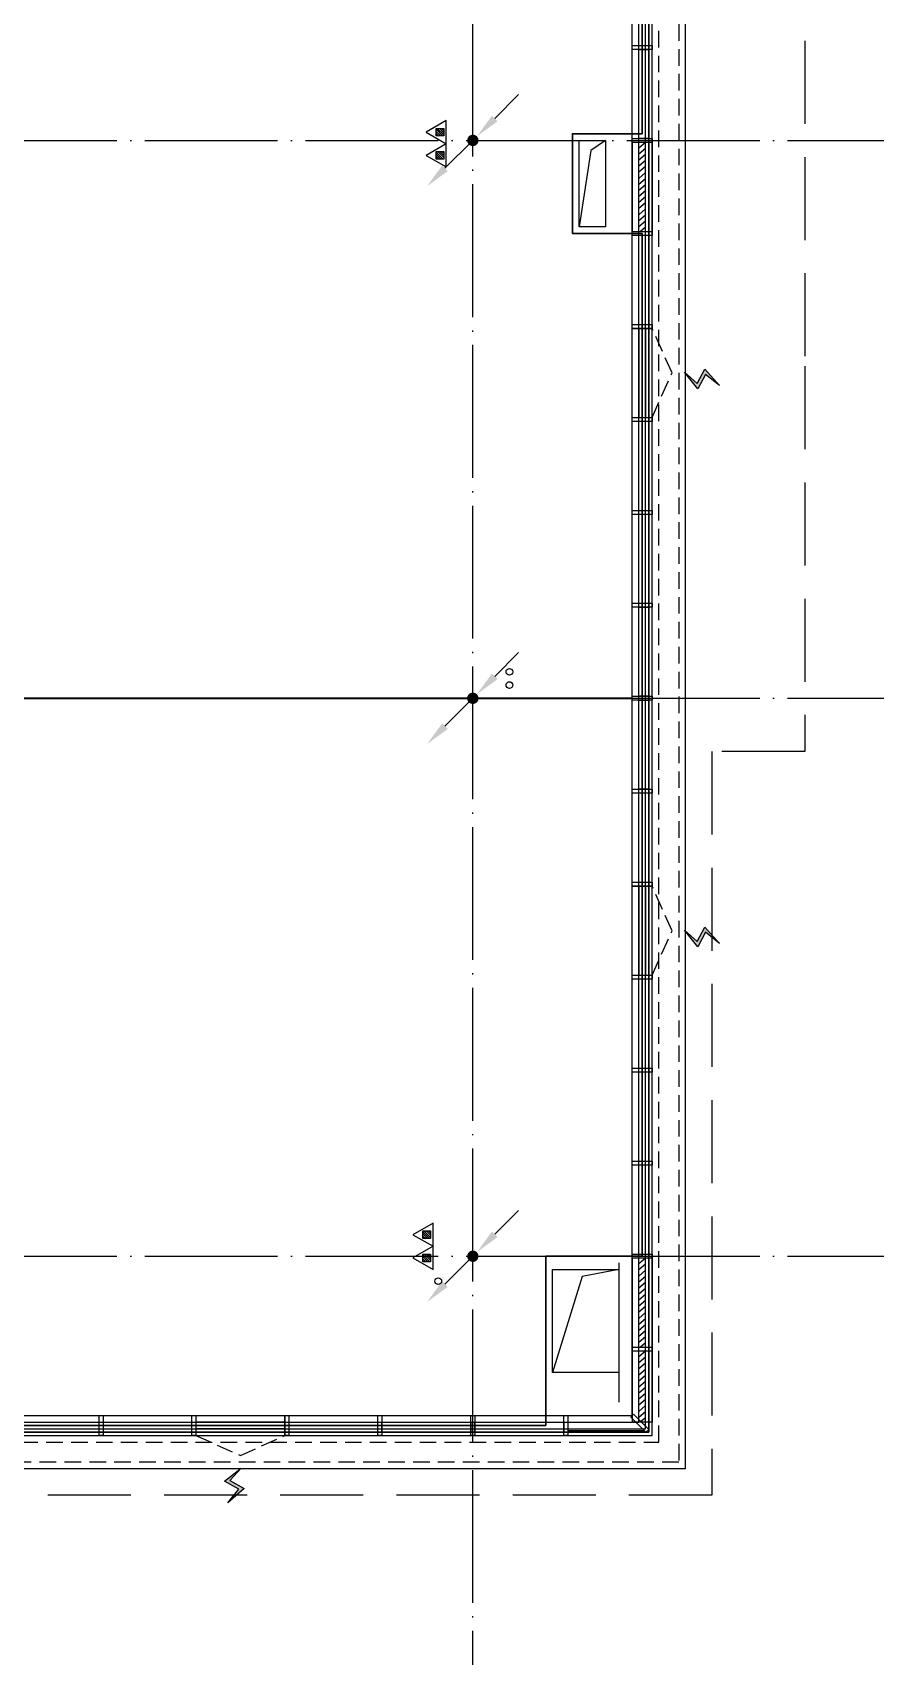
# Model space of a CAD drawing. Extents: x -292644 to 830497, y -12918 to 491457.
# Drawn here: x 35367 to 48065, y 2373 to 26825 of the extents above; entities that cross this region are included whole.
import ezdxf
from ezdxf.xclip import XClip

# ---------------------------------------------------------------- set-up
doc = ezdxf.new("R2010")
doc.units = 0
doc.header["$LTSCALE"] = 1000
doc.header["$MEASUREMENT"] = 0
for name, pattern in [('10#楼幕墙$0$DASH', [0.35, 0.25, -0.1]), ('104-10 轴网$0$DOTE', [2.4200000000000004, 2, -0.2, 0.02, -0.2]), ('X-104 8#10#平面_t3$0$109-34 轴网$0$L1$0$$AUDIT_BAD_LTYPE1', [0]), ('X-104 8#10#平面_t3$0$CACHE', [0.375, 0.25, -0.125]), ('X-104 8#10#平面_t3$0$DASH', [0.35, 0.25, -0.1])]:
    doc.linetypes.add(name, pattern=pattern)
doc.layers.get('0').update_dxf_attribs({"linetype": 'CONTINUOUS'})
doc.layers.add('10#楼幕墙$0$04-不打印_辅助线', color=165, linetype='CONTINUOUS', plot=False)
for name, color, linetype in [('10#楼幕墙$0$04-电动窗', 1, 'CONTINUOUS'), ('10#楼幕墙$0$A-C_玻璃幕墙', 140, 'CONTINUOUS'), ('10#楼幕墙$0$A-C_窗', 140, 'CONTINUOUS'), ('10#楼幕墙$0$A-C_窗b', 191, 'CONTINUOUS'), ('10#楼幕墙$0$A-金属背板', 30, 'CONTINUOUS'), ('104-10 轴网$0$A_AXIS-轴线', 36, '104-10 轴网$0$DOTE'), ('LWIRE', 4, 'CONTINUOUS'), ('X-104 8#10#平面_t3$0$A-O_分水线', 127, 'CONTINUOUS'), ('X-104 8#10#平面_t3$0$A-O_屋面', 201, 'CONTINUOUS'), ('X-104 8#10#平面_t3$0$A-O_散水', 134, 'CONTINUOUS'), ('X-104 8#10#平面_t3$0$A-SUR_看线', 231, 'CONTINUOUS'), ('X-104 8#10#平面_t3$0$A-TECH_结构', 21, 'CONTINUOUS'), ('X-104 8#10#平面_t3$0$E-立面轮廓', 241, 'CONTINUOUS'), ('X-104 8#10#平面_t3$0$水-消火栓', 41, 'CONTINUOUS'), ('X-104 8#10#平面_t3$0$水-雨水管', 4, 'X-104 8#10#平面_t3$0$TG_Y')]:
    doc.layers.add(name, color=color, linetype=linetype)
doc.layers.add('X-104 8#10#平面_t3$0$000套内', color=226, linetype='CONTINUOUS', lineweight=30, plot=False)
doc.layers.get('X-104 8#10#平面_t3$0$A-O_分水线').off()
doc.styles.get("Standard").update_dxf_attribs({"font": 'gbenor.shx', "bigfont": 'gbcbig.shx'})
doc.styles.add('X-104 8#10#平面_t3$0$TG_LINETYPE', font='romans2.shx', dxfattribs={"width": 0.8, "height": 3, "bigfont": 'hzdf2.shx'})
doc.linetypes.add('X-104 8#10#平面_t3$0$TG_Y', pattern='A,5,-0.3,["Y",X-104 8#10#平面_t3$0$TG_LINETYPE,S=0.1,R=0,X=-0.23,Y=-0.15],0', length=5.3)

# ---------------------------------------------------------------- blocks, each defined once
blk = doc.blocks.new('104-10 轴网')
at = {"layer": '104-10 轴网$0$A_AXIS-轴线', "linetype": '104-10 轴网$0$DOTE'}
for p, q in [((41999.99999999995, -6500.000000000015), (42000.00000000021, 40100.00000000004)), ((-6500.000000000022, 25199.99999999999), (48500.00000000018, 25200.00000000004)), ((-6500.000000000022, 16799.99999999999), (48500.00000000018, 16800.00000000004)), ((-6500.000000000022, 8399.999999999985), (48500.00000000018, 8400.000000000044))]:
    blk.add_line(p, q, dxfattribs=at)
blk = doc.blocks.new('X-104 8#10#平面_t3$0$yteiteru7y6')
at = {"layer": 'X-104 8#10#平面_t3$0$A-TECH_结构'}
blk.add_lwpolyline([(43599.99999987503, 25199.99999999954), (44000.00000000012, 25199.99999999942), (44000.00000000047, 23899.99999999338), (43599.99999987538, 23899.9999999935)], close=True, dxfattribs=at)
at = {"layer": 'X-104 8#10#平面_t3$0$A-TECH_结构', "linetype": 'X-104 8#10#平面_t3$0$109-34 轴网$0$L1$0$$AUDIT_BAD_LTYPE1'}
blk.add_lwpolyline([(44000.00000000047, 25199.99999999942), (43776.54450888466, 25047.19460524083), (43599.99999987528, 23899.99999999387)], dxfattribs=at)
at = {"layer": 'X-104 8#10#平面_t3$0$A-TECH_结构'}
blk.add_lwpolyline([(44200.0000000028, 8199.999999999534), (43644.10612681275, 8093.626561861485), (43200.00000000003, 6649.999999999966)], dxfattribs=at)
at = {"layer": 'X-104 8#10#平面_t3$0$A-TECH_结构', "linetype": 'X-104 8#10#平面_t3$0$109-34 轴网$0$L1$0$$AUDIT_BAD_LTYPE1'}
blk.add_lwpolyline([(43200.00000000007, 8199.999999999496), (44200.0000000028, 8199.999999999534), (44200.00000000276, 6650.000000000007), (43200.00000000003, 6649.999999999969)], close=True, dxfattribs=at)
blk = doc.blocks.new('X-104 8#10#平面_t3$0$rhyseuyi')
at = {"layer": 'X-104 8#10#平面_t3$0$A-TECH_结构', "linetype": 'X-104 8#10#平面_t3$0$109-34 轴网$0$L1$0$$AUDIT_BAD_LTYPE1'}
blk.add_lwpolyline([(22550.00000147264, 20800.18525530281), (22549.99999999172, 36250.00000000003), (44650.00000000591, 36250.00000000003), (44650.00000000267, 5750.000000011165), (33550.00000000042, 5749.999996079934), (33549.99999999956, 2800.00000587945), (27849.99999999903, 2800.000009821595), (27849.99999999989, -2650.000000044718), (-2650.000000000116, -2650.000000044733), (-2650.000000000233, 19449.99969723696), (17799.99999874334, 19450.12322490085), (17800.00000022122, 20799.81474476285)], close=True, dxfattribs=at)
blk = doc.blocks.new('10#楼幕墙$0$ii')
blk.add_lwpolyline([(-1339.999257087533, -5.379672802519053e-05), (0.0007429124671034515, -5.379672802519053e-05), (0.0007429124671034515, -150.000053796728), (-1339.999257087533, -150.000053796728)], close=True)
blk = doc.blocks.new('10#楼幕墙$0$$TCHSYS$WIN2D')
for p, q in [((-0.5, 0.5), (0.5, 0.5)), ((-0.5, 0.5), (-0.4999999999999999, -0.5)), ((0.5, 0.5), (0.4999999999999998, -0.5)), ((0.5, 0.1666666666666666), (-0.5, 0.1666666666666666)), ((0.5, -0.1666666666666667), (-0.5, -0.1666666666666667)), ((-0.4999999999999999, -0.5), (0.5, -0.5))]:
    blk.add_line(p, q)
blk = doc.blocks.new('10#楼幕墙$0$开启扇')
at = {"layer": '10#楼幕墙$0$04-电动窗'}
h = blk.add_hatch(color=1, dxfattribs=at)
h.dxf.hatch_style = 1
h.paths.add_polyline_path([(680.5562354524154, 539.9632903847669), (509.7987490945379, 728.6290481947071), (726.3024437201093, 845.9672921814199), (478.2154791858056, 1065.595502953947), (646.9190324007068, 855.8806169162563), (430.4153377751354, 738.5423729295435)])
at = {"linetype": '10#楼幕墙$0$DASH'}
blk.add_lwpolyline([(0, 49.99999999714782), (670, 349.9999999971478), (1340, 49.99999999714782)], dxfattribs=at)
at = {"layer": '10#楼幕墙$0$04-电动窗', "color": 1}
blk.add_lwpolyline([(680.5562354524154, 539.9632903847669), (509.7987490945379, 728.6290481947071), (726.3024437201093, 845.9672921814199), (478.2154791858056, 1065.595502953947), (646.9190324007068, 855.8806169162563), (430.4153377751354, 738.5423729295435), (680.5562354524154, 539.9632903847669)], close=True, dxfattribs=at)
at = {"xscale": -1340, "yscale": 300, "zscale": 1340, "rotation": 180}
blk.add_blockref('10#楼幕墙$0$$TCHSYS$WIN2D', (670, -100), dxfattribs=at)
blk = doc.blocks.new('10#楼幕墙$0$$WINLIB2D$00000039')
at = {"color": 0}
for points in [[(-0.4999999999983409, 0.5000000000445652), (-0.4999999999999964, -0.4999999999999716)], [(0.5000000000016591, 0.4999999999536158), (-0.4999999999983409, 0.5000000000445652)], [(0.4999999999983338, -0.5000000000463842), (0.4999999999999609, 0.4999999999999432)], [(-0.499999999999428, 0.1666666667124446), (0.500000000000572, 0.1666666666205998)], [(-0.4518745131427302, -0.1666666666260284), (-0.5000000000072298, 0.08358586507802102)], [(-0.3838834764901549, -0.166666666632409), (-0.4479860405916831, 0.1666666667079113)], [(-0.3158924398378069, -0.166666666637866), (-0.3799950039392748, 0.1666666667006353)], [(-0.2479014031851996, -0.166666666645142), (-0.3120039672867243, 0.1666666666951784)], [(-0.1799103665328481, -0.1666666666505989), (-0.2440129306343159, 0.1666666666887977)], [(-0.1119193298802692, -0.1666666666569512), (-0.1760218939817904, 0.1666666666824455)], [(-0.04392829322788927, -0.1666666666633319), (-0.1080308573293216, 0.1666666666760648)], [(0.02406274342471804, -0.1666666666696841), (-0.04003982067680312, 0.1666666666697125)], [(0.09205378007703402, -0.1666666666751411), (0.02795121597557682, 0.1666666666642556)], [(0.1600448167296129, -0.1666666666815217), (0.0959422526280953, 0.1666666666578749)], [(0.2280358533819644, -0.166666666687874), (0.163933289280525, 0.1666666666505989)], [(0.2960268900345753, -0.1666666666942547), (0.231924325933047, 0.1666666666460657)], [(0.3640179266869801, -0.1666666667006069), (0.2999153625854838, 0.166666666639685)], [(0.4320089633395341, -0.1666666667060639), (0.3679063992380058, 0.166666666632409)], [(0.4999999999916831, -0.1666666667115209), (0.4358974358904746, 0.1666666666260568)], [(-0.500000000000572, -0.1666666666214951), (0.499999999999428, -0.1666666667124446)], [(0.4999999999983338, -0.5000000000463842), (-0.5000000000016662, -0.4999999999554348)]]:
    blk.add_lwpolyline(points, dxfattribs=at)
blk = doc.blocks.new('10#楼幕墙$0$A$C737B3372')
at = {"color": 0, "extrusion": (0, 0, -1)}
for p, q in [((300.0000137056995, 1069.999990633711), (1.369179517496377e-05, 1069.999990635893)), ((1.370569952996448e-05, 1069.999990638167), (1.368390803691e-05, -9.364104698761366e-06)), ((100.0000136836024, -9.364835932501592e-06), (100.0000137055977, 1069.999990636712)), ((200.0000137052339, 1069.999990624801), (100.0000137039606, 984.1025547291792)), ((200.0000137035968, 978.8920015109215), (100.0000137020616, 892.9945656148739)), ((200.0000136837261, -9.365561709273607e-06), (200.0000137055176, 1069.999990635177)), ((300.0000137056995, 1069.999990633711), (300.0000136839153, -9.366287486045621e-06)), ((200.0000137019597, 887.7840123964961), (100.0000136998788, 801.8865765004921)), ((200.0000137000607, 796.6760232822744), (100.0000136979579, 710.7785873862267)), ((200.0000136981398, 705.5680341677762), (100.0000136966046, 619.6705982718486)), ((200.0000136962408, 614.4600450536273), (100.0000136944218, 528.5626091575905)), ((200.0000136943199, 523.3520559391691), (100.0000136925009, 437.454620043216)), ((200.0000136926828, 432.2440668250674), (100.0000136908639, 346.346630929027)), ((200.0000136907765, 341.1360777105729), (100.0000136889576, 255.2386418146525)), ((200.000013688863, 250.0280885963839), (100.000013687044, 164.1306527003471)), ((200.0000136869567, 158.9200994819294), (100.0000136851377, 73.02266358596171)), ((200.0000136853196, 67.81211036777677), (121.0545608591638, -9.364985089632683e-06)), ((300.0000137056995, -9.366289305035025e-06), (1.369179517496377e-05, -9.36410651775077e-06))]:
    blk.add_line(p, q, dxfattribs=at)
blk = doc.blocks.new('10#楼幕墙')
at = {"layer": '10#楼幕墙$0$04-不打印_辅助线'}
blk.add_lwpolyline([(22600.01556205962, 20799.99805111808), (17800.01556149623, 20799.9980511828), (17799.99999943667, 19400.00000006474), (-2599.999999999942, 19400.00000000001), (-2599.999999999942, -2599.999999999985), (27800.00000000006, -2599.999999999985), (27799.9999999994, 2800.000017646601), (33499.9999999994, 2800.000017646601), (33500.00000000006, 5800.000000000015), (44600.00000000006, 5800.000000000015), (44600.00000000006, 36200.00000000001), (22600.00000000006, 36200.00000000001)], close=True, dxfattribs=at)
at = {"layer": '10#楼幕墙$0$A-C_玻璃幕墙'}
for points in [[(31395.44511856277, 4100.000000000015), (33600.00000000006, 4100.000000000015), (33600.00000000006, 5700.000000000015), (44700.00000000006, 5700.000000000015), (44700.00000000006, 36300.00000000001), (22500.00000000006, 36300.00000000001), (22500.00000000006, 19500.00000000001), (22369.99999999959, 19500.00000000001)], [(32530.00000188575, 4150.000000000015), (33550.00000000006, 4150.000000000015), (33550.00000000006, 5750.000000000015), (44650.00000000006, 5750.000000000015), (44650.00000000006, 36250.00000000001), (22550.00000000006, 36250.00000000001), (22550.00000000006, 19450.00000000001), (22429.99999999959, 19450.00000000001)], [(32470.00000188575, 4400.000000000015), (33300.00000000006, 4400.000000000015), (33300.00000000006, 6000.000000000015), (44400.00000000006, 6000.000000000015), (44400.00000000006, 36000.00000000001), (22800.00000000006, 36000.00000000001), (22800.00000000006, 19200.00000000001), (22369.99999999959, 19200.00000000001)], [(32530.00000188575, 4300.000000000015), (33400.00000000006, 4300.000000000015), (33400.00000000006, 5900.000000000015), (44500.00000000006, 5900.000000000015), (44500.00000000006, 36100.00000000001), (22700.00000000006, 36100.00000000001), (22700.00000000006, 19300.00000000001), (22429.99999999959, 19300.00000000001)]]:
    blk.add_lwpolyline(points, dxfattribs=at)
for points in [[(44700.00000000285, 26629.99999999361), (44700.00000000285, 26569.99999999361), (44400.00000000285, 26569.99999999361), (44400.00000000285, 26629.99999999361)], [(44700.00000000285, 25229.99999999361), (44700.00000000285, 25169.99999999361), (44400.00000000285, 25169.99999999361), (44400.00000000285, 25229.99999999361)], [(44700.00000000285, 23829.99999999361), (44700.00000000285, 23769.99999999361), (44400.00000000285, 23769.99999999361), (44400.00000000285, 23829.99999999361)], [(44700.00000000285, 22429.99999999361), (44700.00000000285, 22369.99999999361), (44400.00000000285, 22369.99999999361), (44400.00000000285, 22429.99999999361)], [(44700.00000000285, 22429.99999999361), (44700.00000000285, 22369.99999999361), (44400.00000000285, 22369.99999999361), (44400.00000000285, 22429.99999999361)], [(44700.00000000285, 21029.99999999361), (44700.00000000285, 20969.99999999361), (44400.00000000285, 20969.99999999361), (44400.00000000285, 21029.99999999361)], [(44700.00000000285, 19629.99999999361), (44700.00000000285, 19569.99999999361), (44400.00000000285, 19569.99999999361), (44400.00000000285, 19629.99999999361)], [(44700.00000000285, 18229.99999999361), (44700.00000000285, 18169.99999999361), (44400.00000000285, 18169.99999999361), (44400.00000000285, 18229.99999999361)], [(44700.00000000285, 16829.99999999361), (44700.00000000285, 16769.99999999361), (44400.00000000285, 16769.99999999361), (44400.00000000285, 16829.99999999361)], [(44700.00000000285, 15429.99999999361), (44700.00000000285, 15369.99999999361), (44400.00000000285, 15369.99999999361), (44400.00000000285, 15429.99999999361)], [(44700.00000000285, 14029.99999999361), (44700.00000000285, 13969.99999999361), (44400.00000000285, 13969.99999999361), (44400.00000000285, 14029.99999999361)], [(44700.00000000285, 12629.9999999935), (44700.00000000285, 12569.9999999935), (44400.00000000285, 12569.9999999935), (44400.00000000285, 12629.9999999935)], [(44700.00000000285, 11229.9999999935), (44700.00000000285, 11169.9999999935), (44400.00000000285, 11169.9999999935), (44400.00000000285, 11229.9999999935)], [(44700.00000000285, 9829.999999993495), (44700.00000000285, 9769.999999993495), (44400.00000000285, 9769.999999993495), (44400.00000000285, 9829.999999993495)], [(44700.00000000285, 8429.999999993495), (44700.00000000285, 8369.999999993495), (44400.00000000285, 8369.999999993495), (44400.00000000285, 8429.999999993495)], [(44700.00000000285, 7029.999999993495), (44700.00000000285, 6969.999999993495), (44400.00000000285, 6969.999999993495), (44400.00000000285, 7029.999999993495)], [(36370.00000000029, 5999.99999999303), (36430.00000000029, 5999.99999999303), (36430.00000000029, 5699.999999993845), (36370.00000000029, 5699.999999993845)], [(37770.00000000029, 5999.99999999303), (37830.00000000029, 5999.99999999303), (37830.00000000029, 5699.999999993845), (37770.00000000029, 5699.999999993845)], [(39170.00000000029, 5999.99999999303), (39230.00000000029, 5999.99999999303), (39230.00000000029, 5699.999999993845), (39170.00000000029, 5699.999999993845)], [(40570.00000000029, 5999.99999999303), (40630.00000000029, 5999.99999999303), (40630.00000000029, 5699.999999993845), (40570.00000000029, 5699.999999993845)], [(41970.00000000029, 5999.99999999303), (42030.00000000029, 5999.99999999303), (42030.00000000029, 5699.999999993845), (41970.00000000029, 5699.999999993845)], [(43370.00000000029, 5999.99999999303), (43430.00000000029, 5999.99999999303), (43430.00000000029, 5699.999999993845), (43370.00000000029, 5699.999999993845)], [(44378.78679656447, 5978.786796564367), (44421.21320343571, 6021.213203435545), (44650.00000000006, 5792.426406871193), (44607.57359312888, 5750.000000000015)]]:
    blk.add_lwpolyline(points, close=True, dxfattribs=at)
at = {"layer": '10#楼幕墙$0$A-金属背板'}
blk.add_lwpolyline([(43430.00000000029, 5750.000000000015), (44574.94601095933, 5750.000000000015), (44574.94601095933, 5770.000000000015), (43430.00000000029, 5770.000000000015)], close=True, dxfattribs=at)
at = {"layer": '10#楼幕墙$0$A-C_玻璃幕墙'}
for p, rotation in [((44650.00000000378, 25229.99999999326), 270), ((44650.00000000285, 16829.99999999326), 270), ((44650.00000000285, 15429.99999999326), 270), ((40630.00000000029, 5749.999999993262), 180), ((42030.00000000285, 5749.999999993262), 180)]:
    blk.add_blockref('10#楼幕墙$0$ii', p, dxfattribs=dict(at, rotation=rotation))
at = {"layer": '10#楼幕墙$0$A-C_玻璃幕墙', "xscale": -1}
for p, rotation in [((44650.00000000239, 21029.99999999396), 270), ((37830.00000000029, 5749.999999993146), 180)]:
    blk.add_blockref('10#楼幕墙$0$开启扇', p, dxfattribs=dict(at, rotation=rotation))
at = {"layer": '10#楼幕墙$0$A-C_窗', "xscale": 1340, "yscale": 300.0000000000001, "zscale": -1340, "rotation": 90}
for p in [(44549.99999998888, 24499.99999999582), (44549.99999998888, 7699.9999999914)]:
    blk.add_blockref('10#楼幕墙$0$$WINLIB2D$00000039', p, dxfattribs=at)
at = {"layer": '10#楼幕墙$0$A-C_窗'}
blk.add_blockref('10#楼幕墙$0$A$C737B3372', (44399.99998631614, 5900.00000936522), dxfattribs=at)
at = {"layer": '10#楼幕墙$0$A-C_窗b', "color": 4, "xscale": -1, "rotation": 270}
blk.add_blockref('10#楼幕墙$0$开启扇', (44650.00000000285, 12629.99999999326), dxfattribs=at)
blk = doc.blocks.new('X-104 8#10#平面_t3$0$$TWTSYS$00000546')
h = blk.add_hatch()
h.set_pattern_fill('ANSI31', color=256, scale=200, style=0)
h.set_pattern_definition([(45, (-38543.80223862439, -6670.830405693208), (-17.67766952966369, 17.67766952966369), [])])
h.paths.add_polyline_path([(-64.92232553117356, 173.7449990885525), (64.922325531159, 173.7449990885525), (64.922325531159, 43.90034802621994), (-64.92232553117356, 43.90034802621994)])
for points in [[(0, 343.6163707387423), (-198.3870041439732, 0), (198.3870041439732, 0)], [(-64.92232553117356, 173.7449990885525), (64.922325531159, 173.7449990885525), (64.922325531159, 43.90034802621994), (-64.92232553117356, 43.90034802621994)]]:
    blk.add_lwpolyline(points, close=True)
blk = doc.blocks.new('X-104 8#10#平面_t3$0$A$C46662BA1')
at = {"layer": 'X-104 8#10#平面_t3$0$水-消火栓'}
blk.add_circle((41480.02259991544, 8025.368886671548), 50, dxfattribs=at)
at = {"layer": 'X-104 8#10#平面_t3$0$水-雨水管', "color": 160, "linetype": 'Continuous'}
for centre in [(42550.00000000001, 17200.00000000032), (42550.00000000001, 17000.00000000032)]:
    blk.add_circle(centre, 50, dxfattribs=at)
at = {"layer": 'X-104 8#10#平面_t3$0$水-消火栓', "xscale": 0.88, "yscale": 0.88, "zscale": 0.88, "rotation": 90}
for p in [(41599.99999999977, 25323.74169094012), (41599.9999999998, 24974.58056364664), (41399.99999999959, 8723.741704890954), (41399.99999999961, 8374.580577597471)]:
    blk.add_blockref('X-104 8#10#平面_t3$0$$TWTSYS$00000546', p, dxfattribs=at)
blk = doc.blocks.new('X-104 8#10#平面_t3')
at = {"layer": 'X-104 8#10#平面_t3$0$000套内'}
blk.add_lwpolyline([(43100.00000000009, 5849.999999993306), (33700.00000000142, 5849.99999999319), (33700.00000000142, 8749.999986049603), (33700.00000000323, 8750.000007879164), (33700.00000000323, 11550.00000787919), (32049.99997657166, 11550.00000787919), (32049.99997657166, 20900.00000749383), (24949.99997658595, 20900.0000074938), (24949.99997658595, 19599.50596968649), (22649.99972441258, 19599.50596968649), (22649.9999968946, 36149.99999999671), (44550.00000000274, 36149.99999999671), (44550.00000000271, 25299.99999999642), (43499.99999987498, 25300.00000000329), (43499.99999987522, 23799.99999999267), (44550.00000000276, 23799.99999999366), (44550.00000000279, 8400.000000000058), (43100.00000000008, 8400), (43100.00000000009, 5849.999999993306)], dxfattribs=at)
at = {"layer": 'X-104 8#10#平面_t3$0$A-O_屋面', "linetype": 'X-104 8#10#平面_t3$0$DASH', "ltscale": 5}
blk.add_lwpolyline([(32800.00000000629, 36299.99999999671), (32800.00000000629, 37199.99997217814), (47000.00000000341, 37199.99997217816), (47000.00000000341, 21799.99997209321), (47000.00000000411, 21799.99997209321), (47000.00000000411, 15999.99997209312), (45599.99999997539, 15999.99997209309), (45599.99999997524, 4799.999972060032), (34400.00000000006, 4799.99997209321), (34400.00000000006, 3399.99997209321), (28800.00000000386, 3399.99997209321), (28800.00000000386, -3600.00002790679), (17600.00000000386, -3600.00002790679), (17600.00000000386, -5000.00002790679), (-799.9999999961328, -5000.000027906673), (-799.9999999961074, -2700.000000006257)], dxfattribs=at)
at = {"layer": 'X-104 8#10#平面_t3$0$A-O_散水'}
blk.add_lwpolyline([(33600.0000001908, 4100.000000000015), (33600.00000002448, 5700.000000037515), (44700.00000000286, 5700.000000038184), (44700.00000000609, 36300.00000004479), (22499.99999999676, 36300.00000004479), (22499.99999999918, 23899.50596181289), (21999.99999999918, 23899.50596181108), (21999.99999999666, 36800.00000004479), (45200.00000000615, 36800.00000004479), (45200.0000000028, 5200.000000038242), (34100.00000002448, 5200.000000037544), (34100.0000002274, 3599.999972093268), (33600.00000020299, 3599.999972093152)], dxfattribs=at)
at = {"layer": 'X-104 8#10#平面_t3$0$A-O_散水', "linetype": 'X-104 8#10#平面_t3$0$CACHE'}
blk.add_lwpolyline([(34000.0000002152, 3700.000000000014), (33700.0000002152, 3699.999999999955), (33700.00000002449, 5600.000000037544), (44800.00000000284, 5600.000000038213), (44800.00000000609, 36400.00000004479), (22399.99999999675, 36400.00000004479), (22399.99999999916, 19600.00000004586), (22099.99999999916, 19600.00000004447), (22099.99999999668, 36700.00000004479), (45100.00000000615, 36700.00000004479), (45100.0000000028, 5300.000000038213), (34000.00000002448, 5300.000000037544)], close=True, dxfattribs=at)
at = {"layer": 'X-104 8#10#平面_t3$0$A-SUR_看线', "linetype": 'X-104 8#10#平面_t3$0$DASH', "ltscale": 2, "const_width": 30}
blk.add_lwpolyline([(32149.99997657166, 16799.99999999997), (44400.00000000286, 16799.99999999997)], dxfattribs=at)
at = {"layer": 'X-104 8#10#平面_t3$0$E-立面轮廓', "ltscale": 2}
for p, q in [((44200.0000000028, 8300.000000000262), (44200.00000000321, 6200.000000000458)), ((44400.0000000028, 8300.000000000262), (44400.00000000321, 6200.000000000458))]:
    blk.add_line(p, q, dxfattribs=at)
at = {"linetype": 'X-104 8#10#平面_t3$0$109-34 轴网$0$L1$0$$AUDIT_BAD_LTYPE1'}
ref = blk.add_blockref('10#楼幕墙', (0, 0), dxfattribs=at)
XClip(ref).set_block_clipping_path([(-18549.99999999996, -12899.99999999999), (65550.00000000006, 343500.0000000001)])
ref = blk.add_blockref('104-10 轴网', (0, -2.91038304567337e-11), dxfattribs=at)
XClip(ref).set_block_clipping_path([(-16049.999999999975, -11899.999999999955), (58049.99999999998, 45500.000000000044)])
at = {"layer": 'X-104 8#10#平面_t3$0$A-O_分水线', "linetype": 'X-104 8#10#平面_t3$0$109-34 轴网$0$L1$0$$AUDIT_BAD_LTYPE1'}
blk.add_blockref('X-104 8#10#平面_t3$0$A$C46662BA1', (0, -2.91038304567337e-11), dxfattribs=at)
at = {"layer": 'X-104 8#10#平面_t3$0$A-TECH_结构', "linetype": 'X-104 8#10#平面_t3$0$109-34 轴网$0$L1$0$$AUDIT_BAD_LTYPE1'}
for name, p in [('X-104 8#10#平面_t3$0$rhyseuyi', (5.820766091346741e-11, -1.164153218269348e-10)), ('X-104 8#10#平面_t3$0$yteiteru7y6', (0, -2.91038304567337e-11))]:
    blk.add_blockref(name, p, dxfattribs=at)
blk = doc.blocks.new('$TelecSys$00000080')
for p, q in [((-0.7000000000007276, -0.7000000000007276), (0, 0)), ((0.1041666666678793, 0.1041666666660603), (0.1041666666678793, 0.1041666666660603)), ((-0.1041666666678793, -0.1041666666660603), (-0.1041666666678793, -0.1041666666660603))]:
    blk.add_line(p, q)
at = {"const_width": 0.1425}
blk.add_lwpolyline([(0.07125000000087311, 0, 1), (-0.07125000000087311, 0, 1)], format="xyb", close=True, dxfattribs=at)
blk.add_solid([(-0.6300000000010186, -0.7700000000004366), (-0.7700000000004366, -0.6299999999991996), (-1.150000000001455, -1.149999999999636)])
at = {"width": 0.8, "flags": 9}
blk.add_attdef('A', (0, 0), '', height=2e-05, rotation=180, dxfattribs=at)
blk = doc.blocks.new('$TelecSys$00000078')
for p, q in [((1.150000000001455, 1.149999999999636), (0.5499999999992724, 0.5499999999992724)), ((0.1041666666678793, 0.1041666666660603), (0.1041666666678793, 0.1041666666660603)), ((-0.1041666666678793, -0.1041666666660603), (-0.1041666666678793, -0.1041666666660603))]:
    blk.add_line(p, q)
at = {"const_width": 0.1425}
blk.add_lwpolyline([(-0.07125000000087311, 0, 1), (0.07125000000087311, 0, 1)], format="xyb", close=True, dxfattribs=at)
blk.add_solid([(0.6199999999989814, 0.4799999999995634), (0.4799999999995634, 0.6200000000008004), (0.09999999999854481, 0.1000000000003638)])
at = {"width": 0.8, "flags": 9}
blk.add_attdef('A', (0, 0), '', height=2e-05, dxfattribs=at)

msp = doc.modelspace()

# ---------------------------------------------------------------- block references
msp.add_blockref('X-104 8#10#平面_t3', (0, 0))
at = {"layer": 'LWIRE', "xscale": 600, "yscale": 600, "zscale": 600}
for name, p in [('$TelecSys$00000078', (42000.00000000012, 25199.99999999937)), ('$TelecSys$00000080', (42000.00000000079, 25200.00000000003)), ('$TelecSys$00000078', (42000.00000000008, 16799.99999999942)), ('$TelecSys$00000080', (42000.00000000069, 16800.00000000003)), ('$TelecSys$00000078', (42000.00000000071, 8400.000000000015)), ('$TelecSys$00000080', (42000.0000000007, 8400))]:
    msp.add_blockref(name, p, dxfattribs=at)

doc.saveas('drawing.dxf')
